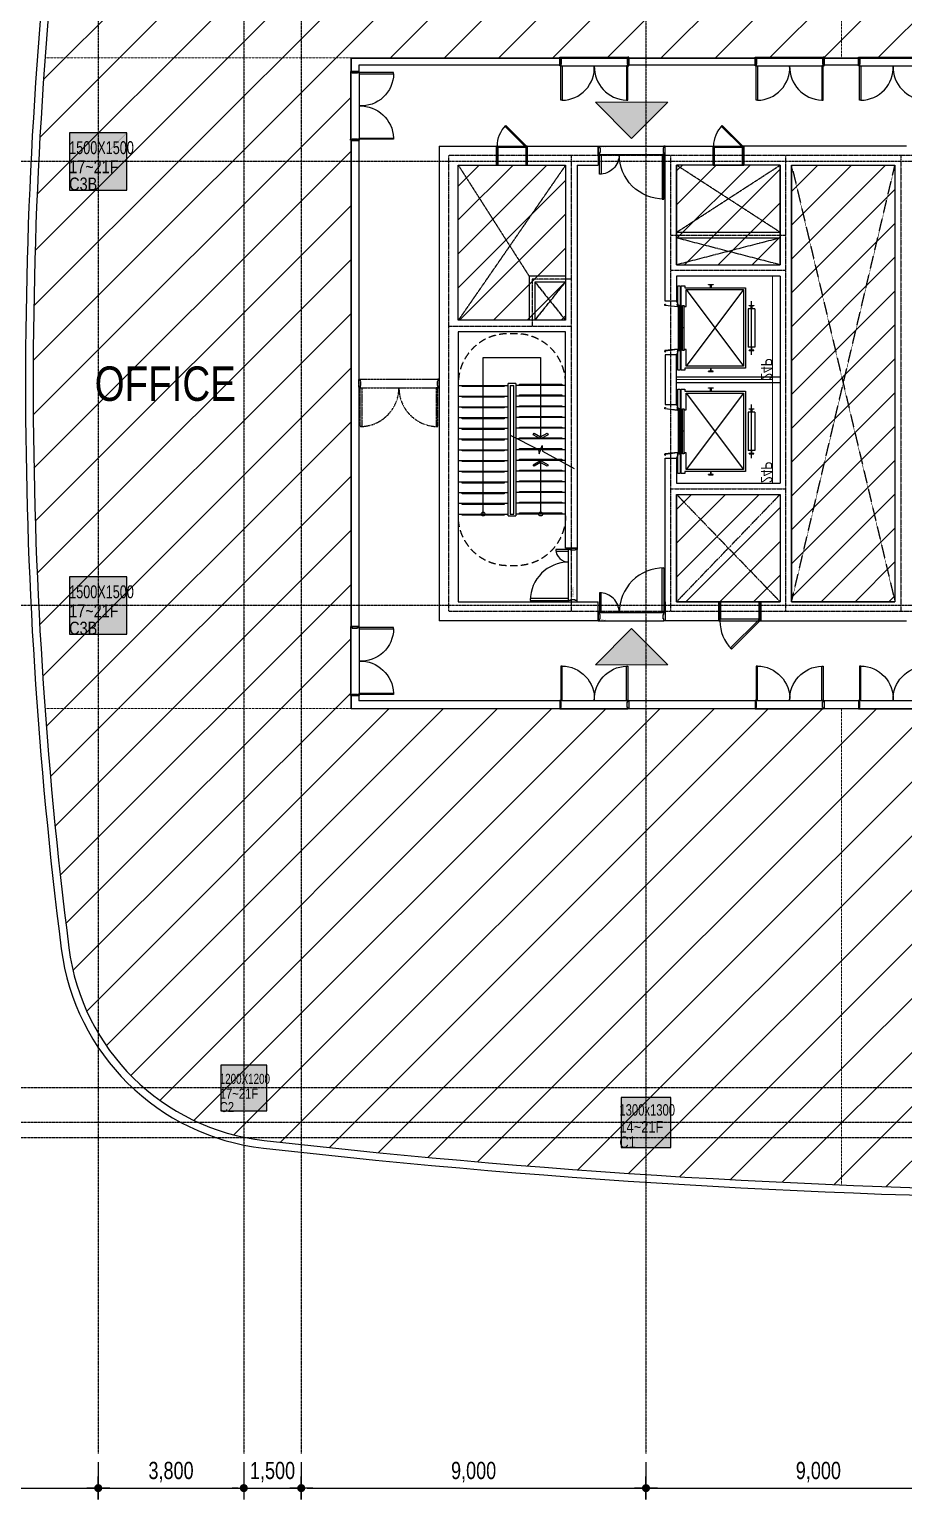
# Model space of a CAD drawing. Header units: millimetres. Extents: x -179076 to 173472, y -18667 to 271134.
# Drawn here: x 10786 to 33608, y 198260 to 236657 of the extents above; entities that cross this region are included whole.
import ezdxf
from ezdxf.enums import TextEntityAlignment as Align

# ---------------------------------------------------------------- set-up
doc = ezdxf.new("R2010")
doc.units = ezdxf.units.MM
for name, pattern in [('X-CORE_21F$0$CEN', [62, 60, -1, 0, -1]), ('X-CORE_21F$0$CENTER2', [1.125, 0.75, -0.125, 0.125, -0.125]), ('X-CORE_21F$0$DASHED', [3, 2, -1]), ('X-CORE_21F$0$HIDDEN', [9.525, 6.35, -3.175]), ('X-F_Exit_21F$0$18$0$STYLE_19', [0.83328, 0.41656, -0.41672]), ('X-GRID_5~ROOF$0$CENTER2', [1.125, 0.75, -0.125, 0.125, -0.125]), ('X-INT-OFFICE-21F$0$DASHED', [3, 2, -1])]:
    doc.linetypes.add(name, pattern=pattern)
doc.layers.get('0').update_dxf_attribs({"lineweight": 20})
doc.layers.get('Defpoints').update_dxf_attribs({"color": 151, "lineweight": 9})
for name, color, linetype in [('A-DIM1', 7, 'Continuous'), ('hatch_excl', 12, 'Continuous'), ('X-COL-21F$0$A-254', 254, 'Continuous'), ('X-COL-21F$0$A-COL', 2, 'Continuous'), ('X-CORE_21F$0$A-CEN2', 8, 'X-CORE_21F$0$CENTER2'), ('X-CORE_21F$0$A-CON', 2, 'Continuous'), ('X-CORE_21F$0$A-DOOR', 4, 'Continuous'), ('X-CORE_21F$0$A-DOORF', 9, 'Continuous'), ('X-CORE_21F$0$A-ELE4', 8, 'Continuous'), ('X-CORE_21F$0$A-ELEV', 5, 'Continuous'), ('X-CORE_21F$0$A-HR', 6, 'Continuous'), ('X-CORE_21F$0$A-OPEN1', 1, 'X-CORE_21F$0$CEN'), ('X-CORE_21F$0$A-OPEN2', 9, 'X-CORE_21F$0$DASHED'), ('X-CORE_21F$0$A-STR', 4, 'Continuous'), ('X-CORE_21F$0$A-SYM', 7, 'Continuous'), ('X-CORE_21F$0$A-WALD', 7, 'Continuous'), ('X-CORE_21F$0$X-CORE-HOTEL-1F$0$A-DOOR', 4, 'Continuous'), ('X-CORE_21F$0$X-CORE-HOTEL-1F$0$A-DOORF', 9, 'Continuous'), ('X-EXT_21F$0$A-WIN', 6, 'Continuous'), ('X-F_Exit_21F$0$A-FSD', 4, 'Continuous'), ('X-F_Exit_21F$0$F_exit', 3, 'Continuous'), ('X-GRID_5~ROOF$0$A-CEN1', 1, 'X-GRID_5~ROOF$0$CENTER2'), ('X-INT-OFFICE-21F$0$A-DOOR', 4, 'Continuous'), ('X-INT-OFFICE-21F$0$A-DOORF', 9, 'Continuous'), ('X-INT-OFFICE-21F$0$A-ELE4', 8, 'Continuous'), ('X-INT-OFFICE-21F$0$A-WALD', 7, 'Continuous')]:
    doc.layers.add(name, color=color, linetype=linetype)
doc.layers.add('ndc area', color=50, linetype='Continuous', plot=False)
doc.layers.add('X-F_Exit_21F$0$TEXT VN1', color=7, linetype='Continuous', lineweight=13)
doc.styles.add('Hrtext', font='', dxfattribs={"width": 0.8})
doc.styles.add('X-COL-21F$0$Hrtext', font='arial.ttf', dxfattribs={"width": 0.8})
doc.styles.add('X-CORE_21F$0$$0$X-PLAN$0$Standard', font='')
doc.styles.add('X-CORE_21F$0$X-CORE-HOTEL-1F$0$X-PLAN$0$Standard', font='')
doc.styles.add('X-CORE_21F$0$평면도$0$X-PLAN_1F$0$돋움', font='')
doc.styles.add('X-INT-OFFICE-21F$0$Hrtext', font='arial.ttf', dxfattribs={"width": 0.8})
doc.styles.get('Hrtext').set_extended_font_data('Dotum')
doc.styles.get('X-CORE_21F$0$$0$X-PLAN$0$Standard').set_extended_font_data('DotumChe')
doc.styles.get('X-CORE_21F$0$X-CORE-HOTEL-1F$0$X-PLAN$0$Standard').set_extended_font_data('DotumChe')
doc.styles.get('X-CORE_21F$0$평면도$0$X-PLAN_1F$0$돋움').set_extended_font_data('Dotum')
doc.dimstyles.new('HEERIM(Ext)', dxfattribs={"dimtxt": 3, "dimasz": 1, "dimexe": 2, "dimexo": 1.5, "dimgap": 1, "dimtad": 1, "dimdec": 0, "dimzin": 0, "dimdsep": 46, "dimlunit": 6, "dimtxsty": 'Hrtext', "dimblk": 'dotdim1', "dimcen": 1, "dimdle": 2, "dimclrd": 256, "dimclre": 256, "dimclrt": 3, "dimadec": 0, "dimazin": 0, "dimtfac": 1, "dimtdec": 0, "dimtix": 1, "dimtmove": 2, "dimatfit": 3, "dimldrblk": 'dotdim1', "dimfxl": 2, "dimtolj": 1, "dimtzin": 0, "dimlwd": -1, "dimarcsym": 0})
pattern_1 = [(45, (-69848.8, -105871.2), (-441.9417, 441.9417), [])]

# ---------------------------------------------------------------- blocks, each defined once
blk = doc.blocks.new('X-INT-OFFICE-21F$0$DOOR_2400')
at = {"layer": 'X-INT-OFFICE-21F$0$A-DOOR'}
for points in [[(41794, 101558), (41794, 101523), (41844, 101523), (41844, 101508), (42038, 101508), (42038, 101523), (42088, 101523), (42088, 101558)], [(42088, 101523), (42088, 101478), (43288, 101478), (43288, 101523)], [(41794, 99158), (41794, 99193), (41844, 99193), (41844, 99208), (42038, 99208), (42038, 99193), (42088, 99193), (42088, 99158)], [(42088, 99193), (42088, 99238), (43288, 99238), (43288, 99193)]]:
    blk.add_lwpolyline(points, close=True, dxfattribs=at)
at = {"layer": 'X-INT-OFFICE-21F$0$A-DOORF'}
for centre, radius, start, end in [((42121, 101526), 1168, 268.3863, 357.6653), ((42157, 99230), 1131, 0.4286, 93.5198)]:
    blk.add_arc(centre, radius, start, end, dxfattribs=at)
at = {"layer": 'X-INT-OFFICE-21F$0$A-ELE4'}
for p, q in [((41794, 99193), (41794, 101523)), ((42088, 99193), (42088, 101523))]:
    blk.add_line(p, q, dxfattribs=at)
blk = doc.blocks.new('X-INT-OFFICE-21F')
at = {"layer": 'Defpoints', "linetype": 'X-INT-OFFICE-21F$0$DASHED'}
for p, q in [((94649, 95080), (94649, 107501)), ((81849, 95080), (73859, 95080)), ((81849, 78080), (73858, 78080)), ((94649, 78080), (94649, 65641))]:
    blk.add_line(p, q, dxfattribs=at)
at = {"layer": 'X-INT-OFFICE-21F$0$A-WALD'}
for p, q in [((81849, 95080), (87299, 95080)), ((81849, 95080), (81849, 94721)), ((87299, 94880), (82049, 94880)), ((82049, 94880), (82049, 94721)), ((87299, 95090), (87299, 94890)), ((89099, 95080), (92399, 95080)), ((89099, 95080), (89099, 94880)), ((92399, 94880), (89099, 94880)), ((92399, 95090), (92399, 94890)), ((94199, 95080), (95099, 95080)), ((94199, 95080), (94199, 94880)), ((95099, 94880), (94199, 94880)), ((95099, 95090), (95099, 94890)), ((81849, 94721), (82049, 94721)), ((81849, 92921), (81849, 80221)), ((81849, 92921), (82049, 92921)), ((82049, 92921), (82049, 80221)), ((81849, 80221), (82049, 80221)), ((81849, 78421), (81849, 78080)), ((81849, 78421), (82049, 78421)), ((82049, 78421), (82049, 78280)), ((81849, 78080), (87299, 78080)), ((87299, 78280), (82049, 78280)), ((87299, 78290), (87299, 78090)), ((92399, 78280), (89099, 78280)), ((89099, 78280), (89099, 78080)), ((89099, 78080), (92399, 78080)), ((92399, 78290), (92399, 78090)), ((95099, 78280), (94199, 78280)), ((94199, 78280), (94199, 78080)), ((94199, 78080), (95099, 78080)), ((95099, 78290), (95099, 78090))]:
    blk.add_line(p, q, dxfattribs=at)
at = {"yscale": 0.7499999999999954, "zscale": 0.7499999999999954}
for p, xscale, rotation in [((12930, 126435), 0.7499999999999954, 270), ((18030, 126435), 0.7499999999999954, 270), ((20730, 126435), 0.7499999999999954, 270), ((50493, 169090), -0.7499999999999954, 180), ((50493, 154590), -0.7499999999999954, 180), ((12930, 46724), -0.7499999999999954, 270), ((18030, 46724), -0.7499999999999954, 270), ((20730, 46724), -0.7499999999999954, 270)]:
    blk.add_blockref('X-INT-OFFICE-21F$0$DOOR_2400', p, dxfattribs=dict(at, xscale=xscale, rotation=rotation))
at = {"layer": 'Defpoints', "style": 'X-INT-OFFICE-21F$0$Hrtext', "width": 0.8}
blk.add_text('OFFICE', height=900, dxfattribs=at).set_placement((76999, 86566), align=Align.MIDDLE_CENTER)
blk = doc.blocks.new('X-COL-21F$0$1500X1500_17~21F_C3B')
at = {"layer": 'X-COL-21F$0$A-254'}
h = blk.add_hatch(color=256, dxfattribs=at)
h.dxf.hatch_style = 1
h.paths.add_polyline_path([(-750, -750), (750, -750), (750, 750), (-750, 750)])
at = {"layer": 'Defpoints', "const_width": 0.84}
blk.add_lwpolyline([(750, 750), (-750, -750)], dxfattribs=at)
at = {"layer": 'X-COL-21F$0$A-COL'}
blk.add_lwpolyline([(-750, -750), (750, -750), (750, 750), (-750, 750)], close=True, dxfattribs=at)
at = {"layer": 'Defpoints', "style": 'X-COL-21F$0$Hrtext'}
for s, width, p in [('1500X1500', 0.7, (-759, 190)), ('17~21F', 0.8, (-759, -309))]:
    blk.add_text(s, height=337.5, dxfattribs=dict(at, width=width)).set_placement(p)
at = {"layer": 'Defpoints', "color": 6, "style": 'X-COL-21F$0$Hrtext', "width": 0.8}
blk.add_text('C3B', height=337.5, dxfattribs=at).set_placement((-759, -759))
blk = doc.blocks.new('X-COL-21F$0$1200X1200_17~21F_C2')
at = {"layer": 'X-COL-21F$0$A-254'}
h = blk.add_hatch(color=256, dxfattribs=at)
h.dxf.hatch_style = 1
h.paths.add_polyline_path([(-600, -600), (600, -600), (600, 600), (-600, 600)])
at = {"layer": 'Defpoints', "const_width": 0.653}
blk.add_lwpolyline([(600, 600), (-600, -600)], dxfattribs=at)
at = {"layer": 'X-COL-21F$0$A-COL'}
blk.add_lwpolyline([(-600, -600), (600, -600), (600, 600), (-600, 600)], close=True, dxfattribs=at)
at = {"layer": 'Defpoints', "style": 'X-COL-21F$0$Hrtext'}
for s, width, p in [('1200X1200', 0.7, (-629, 108)), ('17~21F', 0.8, (-629, -279))]:
    blk.add_text(s, height=262.5, dxfattribs=dict(at, width=width)).set_placement(p)
at = {"layer": 'Defpoints', "color": 6, "style": 'X-COL-21F$0$Hrtext', "width": 0.8}
blk.add_text('C2', height=262.5, dxfattribs=at).set_placement((-629, -629))
blk = doc.blocks.new('X-COL-21F$0$1300X1300_14~21F_C1')
at = {"layer": 'X-COL-21F$0$A-254'}
h = blk.add_hatch(color=256, dxfattribs=at)
h.dxf.hatch_style = 1
h.paths.add_polyline_path([(-650, -650), (650, -650), (650, 650), (-650, 650)])
at = {"layer": 'Defpoints', "const_width": 0.747}
blk.add_lwpolyline([(650, 650), (-650, -650)], dxfattribs=at)
at = {"layer": 'X-COL-21F$0$A-COL'}
blk.add_lwpolyline([(-650, -650), (650, -650), (650, 650), (-650, 650)], close=True, dxfattribs=at)
at = {"layer": 'Defpoints', "style": 'X-COL-21F$0$Hrtext'}
for s, width, p in [('1300x1300', 0.7, (-694, 177)), ('14~21F', 0.8, (-694, -266))]:
    blk.add_text(s, height=300, dxfattribs=dict(at, width=width)).set_placement(p)
at = {"layer": 'Defpoints', "color": 6, "style": 'X-COL-21F$0$Hrtext', "width": 0.8}
blk.add_text('C1', height=300, dxfattribs=at).set_placement((-694, -666))
blk = doc.blocks.new('X-COL-21F')
at = {"layer": 'X-COL-21F$0$A-COL'}
for name, p in [('X-COL-21F$0$1500X1500_17~21F_C3B', (75249, 92371)), ('X-COL-21F$0$1500X1500_17~21F_C3B', (75249, 80771)), ('X-COL-21F$0$1200X1200_17~21F_C2', (79049, 68171)), ('X-COL-21F$0$1300X1300_14~21F_C1', (89549, 67271))]:
    blk.add_blockref(name, p, dxfattribs=at)
blk = doc.blocks.new('X-F_Exit_21F$0$exit')
at = {"layer": 'X-F_Exit_21F$0$F_exit', "true_color": 0xb56bff}
h = blk.add_hatch(color=191, dxfattribs=at)
h.dxf.hatch_style = 1
h.paths.add_polyline_path([(0, 900), (-900, 0), (900, 0)])
at = {"layer": 'Defpoints', "const_width": 0.333}
blk.add_lwpolyline([(0, 900), (0, 1090)], dxfattribs=at)
at = {"layer": 'X-F_Exit_21F$0$TEXT VN1'}
blk.add_lwpolyline([(-900, 0), (900, 0), (0, 900), (-900, 0)], dxfattribs=at)
blk = doc.blocks.new('*U333')
at = {"layer": 'Defpoints'}
blk.add_lwpolyline([(2050, -300), (2050, 0), (2700, 0), (2700, 2500), (0, 2500), (0, 0), (650, 0), (650, -300)], dxfattribs=at)
at = {"layer": 'X-CORE_21F$0$A-DOOR'}
for points in [[(735, 25), (735, 10), (730, 10), (730, 30), (800, 30), (760, -310), (730, -310), (730, -290), (735, -290), (735, -305), (756, -305), (794, 25)], [(1965, 25), (1965, 10), (1970, 10), (1970, 30), (1900, 30), (1940, -310), (1970, -310), (1970, -290), (1965, -290), (1965, -305), (1944, -305), (1906, 25)]]:
    blk.add_lwpolyline(points, close=True, dxfattribs=at)
at = {"layer": 'X-CORE_21F$0$A-ELEV'}
for p, q in [((650, 1954), (2050, 1954)), ((850, 2039), (850, 1869)), ((1850, 2039), (850, 2039)), ((850, 2039), (850, 1869)), ((1850, 2039), (1850, 1869)), ((2350, 1749), (350, 249)), ((2350, 249), (350, 1749)), ((773, 1907), (772, 1897)), ((1850, 1869), (850, 1869)), ((1927, 1907), (1928, 1897)), ((300, 886), (300, 898)), ((300, 898), (300, 886)), ((2477, 845), (2478, 835)), ((1350, 189), (1350, 154)), ((1350, 72), (1350, 37))]:
    blk.add_line(p, q, dxfattribs=at)
for points in [[(761, 1890), (765, 1890), (761, 1890), (761, 2018), (765, 2018, -0.397026), (772, 2011), (773, 2001), (775, 1968, 0.397088), (782, 1961), (800, 1961, 0.414214), (804, 1965), (847, 1965, -0.414214), (850, 1963), (850, 1945, -0.414214), (847, 1943), (804, 1943, 0.414214), (800, 1947), (782, 1947, 0.397073), (775, 1940), (772, 1897, -0.397026), (765, 1890, 0.397026), (772, 1897, -0.397026), (765, 1890)], [(1939, 1890), (1935, 1890), (1939, 1890), (1939, 2018), (1935, 2018, 0.397026), (1928, 2011), (1927, 2001), (1925, 1968, -0.397088), (1918, 1961), (1900, 1961, -0.414214), (1896, 1965), (1853, 1965, 0.414214), (1850, 1963), (1850, 1945, 0.414214), (1853, 1943), (1896, 1943, -0.414214), (1900, 1947), (1918, 1947, -0.397073), (1925, 1940), (1928, 1897, 0.397026), (1935, 1890, -0.397026), (1928, 1897, 0.397026), (1935, 1890)], [(211, 828), (215, 828), (211, 828), (211, 956), (215, 956, -0.397026), (222, 949), (223, 939), (225, 906, 0.397088), (232, 899), (250, 899, 0.414214), (254, 903), (297, 903, -0.414214), (300, 901), (300, 883, -0.414214), (297, 881), (254, 881, 0.414214), (250, 885), (232, 885, 0.397073), (225, 878), (222, 835, -0.397026), (215, 828, 0.397026), (222, 835, -0.397026), (215, 828)], [(2489, 828), (2485, 828), (2489, 828), (2489, 956), (2485, 956, 0.397026), (2478, 949), (2477, 939), (2475, 906, -0.397088), (2468, 899), (2450, 899, -0.414214), (2446, 903), (2403, 903, 0.414214), (2400, 901), (2400, 883, 0.414214), (2403, 881), (2446, 881, -0.414214), (2450, 885), (2468, 885, -0.397073), (2475, 878), (2478, 835, 0.397026), (2485, 828, -0.397026), (2478, 835, 0.397026), (2485, 828)]]:
    blk.add_lwpolyline(points, format="xyb", dxfattribs=at)
for points in [[(250, 122), (2450, 122), (2450, 212), (2400, 212), (2400, 1799), (300, 1799), (300, 212), (250, 212)], [(760, 189), (760, 154), (1940, 154), (1940, 189)], [(760, 72), (1940, 72), (1940, 37), (760, 37)]]:
    blk.add_lwpolyline(points, close=True, dxfattribs=at)
for points in [[(1940, 199), (1910, 199), (1910, 249), (2350, 249), (2350, 1749), (350, 1749), (350, 249), (790, 249), (790, 199), (760, 199)], [(2050, 0), (1970, 30), (2450, 30), (2450, 92), (250, 92), (250, 30), (730, 30), (650, 0)]]:
    blk.add_lwpolyline(points, dxfattribs=at)
at = {"layer": 'Defpoints', "style": 'X-CORE_21F$0$평면도$0$X-PLAN_1F$0$돋움', "width": 0.8}
blk.add_text('24P', height=300, dxfattribs=at).set_placement((0, 2500), align=Align.TOP_LEFT)
blk = doc.blocks.new('*U330')
at = {"layer": 'X-CORE_21F$0$A-DOOR', "color": 8}
for p, q in [((1067, 0), (30, 0)), ((45, -45), (1052, -45)), ((1052, -684), (45, -684))]:
    blk.add_line(p, q, dxfattribs=at)
at = {"layer": 'X-CORE_21F$0$A-DOOR'}
for points in [[(763, 733), (30, 0), (58, -28), (792, 705)], [(2, -15), (2, -15), (2, -15), (0, -15), (0, 0), (30, 0), (30, -45), (45, -45), (45, -684), (0, -684), (0, -669), (2, -669), (2, -669), (2, -669), (2, -682), (43, -682), (43, -47), (28, -47), (28, -2), (2, -2)], [(1095, -15), (1095, -15), (1095, -15), (1097, -15), (1097, 0), (1067, 0), (1067, -45), (1052, -45), (1052, -684), (1097, -684), (1097, -669), (1095, -669), (1095, -669), (1095, -669), (1095, -682), (1054, -682), (1054, -47), (1069, -47), (1069, -2), (1095, -2)]]:
    blk.add_lwpolyline(points, close=True, dxfattribs=at)
at = {"layer": 'X-CORE_21F$0$A-DOOR', "color": 8}
for points in [[(20, -682), (2, -682), (2, -2), (20, -2), (20, -3), (3, -3), (3, -680), (20, -680)], [(1077, -682), (1095, -682), (1095, -2), (1077, -2), (1077, -3), (1094, -3), (1094, -680), (1077, -680)]]:
    blk.add_lwpolyline(points, close=True, dxfattribs=at)
blk.add_arc((30, 0), 1037, 0, 45, dxfattribs=at)
blk = doc.blocks.new('X-CORE_21F$0$X-CORE_6~19F$0$A$C4f581239')
at = {"layer": 'X-CORE_21F$0$A-ELE4'}
for p, q in [((35, 220), (1715, 220)), ((35, 0), (1715, 0))]:
    blk.add_line(p, q, dxfattribs=at)
at = {"layer": 'X-CORE_21F$0$X-CORE-HOTEL-1F$0$A-DOOR'}
for points in [[(1715, 220), (1670, 220), (1670, 1385), (1715, 1385)], [(35, 220), (80, 220), (80, 735), (35, 735)], [(0, 0), (35, 0), (35, 50), (50, 50), (50, 170), (35, 170), (35, 220), (0, 220)], [(1750, 0), (1715, 0), (1715, 50), (1700, 50), (1700, 170), (1715, 170), (1715, 220), (1750, 220)]]:
    blk.add_lwpolyline(points, close=True, dxfattribs=at)
at = {"layer": 'X-CORE_21F$0$X-CORE-HOTEL-1F$0$A-DOORF'}
for centre, radius, start, end in [((1715, 220), 1165, 89.99, 180.0004), ((35, 220), 515, 359.9988, 90.01)]:
    blk.add_arc(centre, radius, start, end, dxfattribs=at)
at = {"layer": 'Defpoints', "linetype": 'Continuous', "style": 'X-CORE_21F$0$X-CORE-HOTEL-1F$0$X-PLAN$0$Standard', "text_generation_flag": 6}
blk.add_text('SD-1500', height=37.5, rotation=179.9897, dxfattribs=at).set_placement((89, 18), align=Align.MIDDLE)
blk = doc.blocks.new('*U349')
at = {"layer": 'X-CORE_21F$0$A-DOOR', "color": 8}
for p, q in [((1067, 0), (30, 0)), ((45, -45), (1052, -45)), ((1052, -499), (45, -499))]:
    blk.add_line(p, q, dxfattribs=at)
at = {"layer": 'X-CORE_21F$0$A-DOOR'}
for points in [[(763, 733), (30, 0), (58, -28), (792, 705)], [(2, -15), (2, -15), (2, -15), (0, -15), (0, 0), (30, 0), (30, -45), (45, -45), (45, -499), (0, -499), (0, -484), (2, -484), (2, -484), (2, -484), (2, -497), (43, -497), (43, -47), (28, -47), (28, -2), (2, -2)], [(1095, -15), (1095, -15), (1095, -15), (1097, -15), (1097, 0), (1067, 0), (1067, -45), (1052, -45), (1052, -499), (1097, -499), (1097, -484), (1095, -484), (1095, -484), (1095, -484), (1095, -497), (1054, -497), (1054, -47), (1069, -47), (1069, -2), (1095, -2)]]:
    blk.add_lwpolyline(points, close=True, dxfattribs=at)
at = {"layer": 'X-CORE_21F$0$A-DOOR', "color": 8}
for points in [[(20, -497), (2, -497), (2, -2), (20, -2), (20, -3), (3, -3), (3, -495), (20, -495)], [(1077, -497), (1095, -497), (1095, -2), (1077, -2), (1077, -3), (1094, -3), (1094, -495), (1077, -495)]]:
    blk.add_lwpolyline(points, close=True, dxfattribs=at)
blk.add_arc((30, 0), 1037, 0, 45, dxfattribs=at)
blk = doc.blocks.new('X-CORE_21F$0$201105_FSD(1300)')
at = {"layer": 'X-CORE_21F$0$A-DOOR'}
for points in [[(52714, 126339), (52714, 126304), (52664, 126304), (52664, 126289), (52544, 126289), (52544, 126304), (52494, 126304), (52494, 126339)], [(52494, 126259), (52494, 126304), (52164, 126304), (52164, 126259)], [(52494, 124974), (52494, 125019), (51494, 125019), (51494, 124974)], [(52714, 124939), (52714, 124974), (52664, 124974), (52664, 124989), (52544, 124989), (52544, 124974), (52494, 124974), (52494, 124939)]]:
    blk.add_lwpolyline(points, close=True, dxfattribs=at)
at = {"layer": 'X-CORE_21F$0$A-DOORF'}
for centre, radius, start, end in [((52494, 124974), 1000, 90, 180), ((52494, 126304), 330, 180, 270)]:
    blk.add_arc(centre, radius, start, end, dxfattribs=at)
at = {"layer": 'X-CORE_21F$0$A-ELE4'}
for p, q in [((52494, 124974), (52494, 126304)), ((52714, 124974), (52714, 126304))]:
    blk.add_line(p, q, dxfattribs=at)
at = {"layer": 'Defpoints', "linetype": 'Continuous', "style": 'X-CORE_21F$0$$0$X-PLAN$0$Standard', "text_generation_flag": 6}
blk.add_text('FSD-1300', height=37.5, rotation=270, dxfattribs=at).set_placement((52610, 125191), align=Align.MIDDLE)
blk = doc.blocks.new('dotdim1')
at = {"layer": 'A-DIM1'}
for p, q in [((-2, 0), (2, 0)), ((0, 2), (0, -2))]:
    blk.add_line(p, q, dxfattribs=at)
at = {"layer": 'A-DIM1', "const_width": 0.7}
blk.add_lwpolyline([(0.35, 0, 1), (-0.35, 0, 1)], format="xyb", close=True, dxfattribs=at)
blk = doc.blocks.new('*D297')
at = {"layer": 'A-DIM1', "lineweight": -2, "transparency": 16777216}
for p, q in [((-9000, -47575), (-9000, -48550)), ((-3600, -47575), (-3600, -48550))]:
    blk.add_line(p, q, dxfattribs=at)
at = {"layer": 'A-DIM1', "transparency": 16777216}
blk.add_line((-8850, -48250), (-3750, -48250), dxfattribs=at)
at = {"layer": 'Defpoints', "color": 0, "transparency": 16777216}
for p in [(-9000, -47350), (-3600, -47350), (-3600, -48250)]:
    blk.add_point(p, dxfattribs=at)
at = {"layer": 'A-DIM1', "transparency": 16777216, "xscale": 150, "yscale": 150, "zscale": 150, "rotation": 180}
blk.add_blockref('dotdim1', (-9000, -48250), dxfattribs=at)
at = {"layer": 'A-DIM1', "transparency": 16777216, "xscale": 150, "yscale": 150, "zscale": 150}
blk.add_blockref('dotdim1', (-3600, -48250), dxfattribs=at)
at = {"layer": 'A-DIM1', "color": 3, "transparency": 16777216, "insert": (-6300, -47831), "char_height": 450, "attachment_point": 5, "style": 'Hrtext'}
blk.add_mtext('\\A1;5,400', dxfattribs=at)
blk = doc.blocks.new('*D298')
at = {"layer": 'A-DIM1', "lineweight": -2, "transparency": 16777216}
for p, q in [((-3600, -47575), (-3600, -48550)), ((200, -47575), (200, -48550))]:
    blk.add_line(p, q, dxfattribs=at)
at = {"layer": 'A-DIM1', "transparency": 16777216}
blk.add_line((-3450, -48250), (50, -48250), dxfattribs=at)
at = {"layer": 'Defpoints', "color": 0, "transparency": 16777216}
for p in [(-3600, -47350), (200, -47350), (200, -48250)]:
    blk.add_point(p, dxfattribs=at)
at = {"layer": 'A-DIM1', "transparency": 16777216, "xscale": 150, "yscale": 150, "zscale": 150, "rotation": 180}
blk.add_blockref('dotdim1', (-3600, -48250), dxfattribs=at)
at = {"layer": 'A-DIM1', "transparency": 16777216, "xscale": 150, "yscale": 150, "zscale": 150}
blk.add_blockref('dotdim1', (200, -48250), dxfattribs=at)
at = {"layer": 'A-DIM1', "color": 3, "transparency": 16777216, "insert": (-1700, -47831), "char_height": 450, "attachment_point": 5, "style": 'Hrtext'}
blk.add_mtext('\\A1;3,800', dxfattribs=at)
blk = doc.blocks.new('*D299')
at = {"layer": 'A-DIM1', "lineweight": -2, "transparency": 16777216}
for p, q in [((200, -47575), (200, -48550)), ((1700, -47575), (1700, -48550))]:
    blk.add_line(p, q, dxfattribs=at)
at = {"layer": 'A-DIM1', "transparency": 16777216}
for p, q in [((50, -48250), (-100, -48250)), ((200, -48250), (1700, -48250)), ((1850, -48250), (2000, -48250))]:
    blk.add_line(p, q, dxfattribs=at)
at = {"layer": 'Defpoints', "color": 0, "transparency": 16777216}
for p in [(200, -47350), (1700, -47350), (1700, -48250)]:
    blk.add_point(p, dxfattribs=at)
at = {"layer": 'A-DIM1', "transparency": 16777216, "xscale": 150, "yscale": 150, "zscale": 150}
blk.add_blockref('dotdim1', (200, -48250), dxfattribs=at)
at = {"layer": 'A-DIM1', "transparency": 16777216, "xscale": 150, "yscale": 150, "zscale": 150, "rotation": 180}
blk.add_blockref('dotdim1', (1700, -48250), dxfattribs=at)
at = {"layer": 'A-DIM1', "color": 3, "transparency": 16777216, "insert": (950, -47831), "char_height": 450, "attachment_point": 5, "style": 'Hrtext'}
blk.add_mtext('\\A1;1,500', dxfattribs=at)
blk = doc.blocks.new('*D300')
at = {"layer": 'A-DIM1', "lineweight": -2, "transparency": 16777216}
for p, q in [((1700, -47575), (1700, -48550)), ((10700, -47575), (10700, -48550))]:
    blk.add_line(p, q, dxfattribs=at)
at = {"layer": 'A-DIM1', "transparency": 16777216}
blk.add_line((1850, -48250), (10550, -48250), dxfattribs=at)
at = {"layer": 'Defpoints', "color": 0, "transparency": 16777216}
for p in [(1700, -47350), (10700, -47350), (10700, -48250)]:
    blk.add_point(p, dxfattribs=at)
at = {"layer": 'A-DIM1', "transparency": 16777216, "xscale": 150, "yscale": 150, "zscale": 150, "rotation": 180}
blk.add_blockref('dotdim1', (1700, -48250), dxfattribs=at)
at = {"layer": 'A-DIM1', "transparency": 16777216, "xscale": 150, "yscale": 150, "zscale": 150}
blk.add_blockref('dotdim1', (10700, -48250), dxfattribs=at)
at = {"layer": 'A-DIM1', "color": 3, "transparency": 16777216, "insert": (6200, -47831), "char_height": 450, "attachment_point": 5, "style": 'Hrtext'}
blk.add_mtext('\\A1;9,000', dxfattribs=at)
blk = doc.blocks.new('*D301')
at = {"layer": 'A-DIM1', "lineweight": -2, "transparency": 16777216}
for p, q in [((10700, -47575), (10700, -48550)), ((19700, -47575), (19700, -48550))]:
    blk.add_line(p, q, dxfattribs=at)
at = {"layer": 'A-DIM1', "transparency": 16777216}
blk.add_line((10850, -48250), (19550, -48250), dxfattribs=at)
at = {"layer": 'Defpoints', "color": 0, "transparency": 16777216}
for p in [(10700, -47350), (19700, -47350), (19700, -48250)]:
    blk.add_point(p, dxfattribs=at)
at = {"layer": 'A-DIM1', "transparency": 16777216, "xscale": 150, "yscale": 150, "zscale": 150, "rotation": 180}
blk.add_blockref('dotdim1', (10700, -48250), dxfattribs=at)
at = {"layer": 'A-DIM1', "transparency": 16777216, "xscale": 150, "yscale": 150, "zscale": 150}
blk.add_blockref('dotdim1', (19700, -48250), dxfattribs=at)
at = {"layer": 'A-DIM1', "color": 3, "transparency": 16777216, "insert": (15200, -47831), "char_height": 450, "attachment_point": 5, "style": 'Hrtext'}
blk.add_mtext('\\A1;9,000', dxfattribs=at)
blk = doc.blocks.new('Grid_Office')
at = {"layer": 'A-DIM1'}
for base, p1, p2, picture, middle in [((-3600, -48250), (-9000, -47350), (-3600, -47350), '*D297', (-6300, -47831.3)), ((200, -48250), (-3600, -47350), (200, -47350), '*D298', (-1700, -47831.3)), ((1700, -48250), (200, -47350), (1700, -47350), '*D299', (950, -47831.3)), ((10700, -48250), (1700, -47350), (10700, -47350), '*D300', (6200, -47831.3)), ((19700, -48250), (10700, -47350), (19700, -47350), '*D301', (15200, -47831.3))]:
    dim = blk.add_linear_dim(base=base, p1=p1, p2=p2, dimstyle='HEERIM(Ext)', override={"dimscale": 150}, dxfattribs=at)
    dim.commit()
    dim.dimension.update_dxf_attribs({"geometry": picture, "text_midpoint": middle})
blk = doc.blocks.new('A$C42c6cb87')
blk.add_blockref('X-INT-OFFICE-21F', (-69849, -105871))
at = {"layer": 'hatch_excl'}
h = blk.add_hatch(dxfattribs=at)
h.set_pattern_fill('ANSI31', color=256, scale=5000)
h.set_pattern_definition(pattern_1)
h.paths.add_polyline_path([(14800, -13600), (17600, -13600), (17600, -17650), (14800, -17650)])
h = blk.add_hatch(dxfattribs=at)
h.set_pattern_fill('ANSI31', color=256, scale=5000)
h.set_pattern_definition(pattern_1)
h.paths.add_polyline_path([(23200, -13600), (20500, -13600), (20500, -16200), (23200, -16200)])
h = blk.add_hatch(dxfattribs=at)
h.set_pattern_fill('ANSI31', color=256, scale=5000)
h.set_pattern_definition([(45, (-69848.8, -105871.2), (-441.9417, 441.9417), [])])
h.paths.add_polyline_path([(23500, -13600), (26200, -13600), (26200, -25000), (23500, -25000)])
h.paths.add_polyline_path([(30200, -13600), (32900, -13600), (32900, -25000), (30200, -25000)])
h = blk.add_hatch(dxfattribs=at)
h.set_pattern_fill('ANSI31', color=256, scale=5000)
h.set_pattern_definition(pattern_1)
h.paths.add_polyline_path([(20500, -22200), (23200, -22200), (23200, -25000), (20500, -25000)])
at = {"layer": 'ndc area'}
h = blk.add_hatch(dxfattribs=at)
h.set_pattern_fill('ANSI31', color=150, scale=8000)
h.set_pattern_definition([(45, (-69848.8, -105871.2), (-707.107, 707.107), [])])
h.paths.add_polyline_path([(12000, -10800), (54400, -10800), (54400, -27800), (12000, -27800)], flags=16)
edge = h.paths.add_edge_path()
edge.add_arc((-54100, -19300), 116800, 0.29994, 7.24981)
edge.add_arc((56013, -5292), 5800, 7.2498, 83.5155)
edge.add_arc((33200, -206000), 207800, 83.51554, 96.48446)
edge.add_arc((10387, -5292), 5800, 96.4845, 172.7502)
edge.add_arc((120500, -19300), 116800, 172.75019, 180)
edge.add_arc((120500, -19300), 116800, 180, 187.24981)
edge.add_arc((10387, -33308), 5800, 187.2498, 263.5155)
edge.add_arc((33200, 167400), 207800, 263.51554, 276.48446)
edge.add_arc((56013, -33308), 5800, 276.4845, 352.7502)
edge.add_arc((-54100, -19300), 116800, 352.75019, 360.29994)
at = {"layer": 'hatch_excl'}
for points in [[(14800, -13600), (17600, -13600), (17600, -17650), (14800, -17650)], [(23200, -13600), (20500, -13600), (20500, -16200), (23200, -16200)], [(23500, -13600), (26200, -13600), (26200, -25000), (23500, -25000)], [(20500, -22200), (23200, -22200), (23200, -25000), (20500, -25000)]]:
    blk.add_lwpolyline(points, close=True, dxfattribs=at)
at = {"layer": 'ndc area', "color": 150}
for points in [[(62898, -18688, 0.030334), (61965, -4535, 0.345625), (56690, 669, 0.056648), (9710, 669, 0.345625), (4435, -4535, 0.031644), (3500, -19300, 0.031644), (4435, -34065, 0.345625), (9710, -39269, 0.056648), (56690, -39269, 0.345625), (61965, -34065, 0.032954)], [(62698, -18689, 0.030334), (61766, -4560, 0.345625), (56668, 471, 0.056648), (9732, 471, 0.345625), (4634, -4560, 0.031644), (3700, -19300, 0.031644), (4634, -34040, 0.345625), (9732, -39071, 0.056648), (56668, -39071, 0.345625), (61766, -34040, 0.032954)]]:
    blk.add_lwpolyline(points, format="xyb", close=True, dxfattribs=at)
blk.add_lwpolyline([(12000, -10800), (54400, -10800), (54400, -27800), (12000, -27800)], close=True, dxfattribs=at)
at = {"layer": 'X-CORE_21F$0$A-CEN2'}
for p, q in [((36050, -13350), (14550, -13350)), ((14550, -25250), (14550, -13350)), ((17750, -13350), (17750, -25250)), ((20350, -25250), (20350, -13350)), ((23350, -25250), (23350, -13350)), ((26350, -13350), (26350, -25250)), ((20350, -15425), (23350, -15425)), ((23350, -16350), (20350, -16350)), ((16725, -16575), (16725, -17800)), ((17750, -16575), (16725, -16575)), ((14550, -17800), (17750, -17800)), ((20350, -22050), (23350, -22050)), ((14550, -25250), (36050, -25250))]:
    blk.add_line(p, q, dxfattribs=at)
at = {"layer": 'X-CORE_21F$0$A-CON', "ltscale": 10}
for p, q in [((14300, -13100), (15799, -13100)), ((14300, -13100), (14300, -25500)), ((15799, -13100), (15799, -13600)), ((16601, -13100), (18450, -13100)), ((16601, -13100), (16601, -13600)), ((18450, -13100), (18450, -13600)), ((20200, -13100), (21449, -13100)), ((20200, -17150), (20200, -13100)), ((21449, -13100), (21449, -13600)), ((26500, -13100), (22251, -13100)), ((22251, -13100), (22251, -13600)), ((14800, -17650), (14800, -13600)), ((14800, -13600), (15799, -13600)), ((16601, -13600), (17600, -13600)), ((17600, -13600), (17600, -17650)), ((17900, -13600), (17900, -23600)), ((17900, -13600), (18450, -13600)), ((21449, -13600), (20500, -13600)), ((20500, -16200), (20500, -13600)), ((23200, -13600), (22251, -13600)), ((23200, -13600), (23200, -16200)), ((23500, -13600), (26200, -13600)), ((23500, -13600), (23500, -25000)), ((26200, -13600), (26200, -25000)), ((20500, -16200), (23200, -16200)), ((23200, -16500), (20500, -16500)), ((20500, -16500), (20500, -17150)), ((23200, -16500), (23200, -21900)), ((20500, -17150), (20200, -17150)), ((17600, -17650), (14800, -17650)), ((17600, -17950), (14800, -17950)), ((14800, -17950), (14800, -25000)), ((17600, -23600), (17600, -17950)), ((20500, -18550), (20200, -18550)), ((20200, -18550), (20200, -19850)), ((20500, -19850), (20500, -18550)), ((20200, -19850), (20500, -19850)), ((20200, -25000), (20200, -21250)), ((20200, -21250), (20500, -21250)), ((20500, -21250), (20500, -21900)), ((20500, -21900), (23200, -21900)), ((20500, -22200), (23200, -22200)), ((20500, -22200), (20500, -25000)), ((17900, -23600), (17600, -23600)), ((14800, -25000), (18450, -25000)), ((21600, -25000), (21600, -25500)), ((22700, -25000), (22700, -25500)), ((23500, -25000), (26200, -25000)), ((18450, -25500), (14300, -25500)), ((21600, -25500), (20200, -25500)), ((22700, -25500), (26500, -25500))]:
    blk.add_line(p, q, dxfattribs=at)
at = {"layer": 'X-CORE_21F$0$A-CON'}
for p, q in [((23200, -22200), (23200, -25000)), ((18450, -25500), (18450, -25000)), ((20200, -25000), (20200, -25500)), ((20500, -25000), (21600, -25000)), ((22700, -25000), (23200, -25000))]:
    blk.add_line(p, q, dxfattribs=at)
at = {"layer": 'X-CORE_21F$0$A-ELE4'}
for points in [[(16000, -19350), (16000, -19380), (14900, -19380), (14900, -19350)], [(16000, -19350), (16000, -19380), (14900, -19380), (14900, -19350)], [(16400, -19350), (16400, -19320), (17500, -19320), (17500, -19350)], [(16400, -19350), (16400, -19320), (17500, -19320), (17500, -19350)], [(16000, -19630), (16000, -19660), (14900, -19660), (14900, -19630)], [(16000, -19630), (16000, -19660), (14900, -19660), (14900, -19630)], [(16000, -19910), (16000, -19940), (14900, -19940), (14900, -19910)], [(16000, -19910), (16000, -19940), (14900, -19940), (14900, -19910)], [(16400, -19630), (16400, -19600), (17500, -19600), (17500, -19630)], [(16400, -19630), (16400, -19600), (17500, -19600), (17500, -19630)], [(16400, -19910), (16400, -19880), (17500, -19880), (17500, -19910)], [(16400, -19910), (16400, -19880), (17500, -19880), (17500, -19910)], [(16000, -20190), (16000, -20220), (14900, -20220), (14900, -20190)], [(16000, -20190), (16000, -20220), (14900, -20220), (14900, -20190)], [(16400, -20190), (16400, -20160), (17500, -20160), (17500, -20190)], [(16400, -20190), (16400, -20160), (17500, -20160), (17500, -20190)], [(16000, -20470), (16000, -20500), (14900, -20500), (14900, -20470)], [(16000, -20470), (16000, -20500), (14900, -20500), (14900, -20470)], [(16400, -20470), (16400, -20440), (17500, -20440), (17500, -20470)], [(16400, -20470), (16400, -20440), (17500, -20440), (17500, -20470)], [(16400, -20750), (16400, -20720), (17500, -20720), (17500, -20750)], [(16400, -20750), (16400, -20720), (17500, -20720), (17500, -20750)], [(16000, -20750), (16000, -20780), (14900, -20780), (14900, -20750)], [(16000, -20750), (16000, -20780), (14900, -20780), (14900, -20750)], [(16000, -21030), (16000, -21060), (14900, -21060), (14900, -21030)], [(16000, -21030), (16000, -21060), (14900, -21060), (14900, -21030)], [(16400, -21030), (16400, -21000), (17500, -21000), (17500, -21030)], [(16400, -21030), (16400, -21000), (17500, -21000), (17500, -21030)], [(16000, -21310), (16000, -21340), (14900, -21340), (14900, -21310)], [(16000, -21310), (16000, -21340), (14900, -21340), (14900, -21310)], [(16400, -21310), (16400, -21280), (17500, -21280), (17500, -21310)], [(16400, -21310), (16400, -21280), (17500, -21280), (17500, -21310)], [(16000, -21590), (16000, -21620), (14900, -21620), (14900, -21590)], [(16000, -21590), (16000, -21620), (14900, -21620), (14900, -21590)], [(16000, -21870), (16000, -21900), (14900, -21900), (14900, -21870)], [(16000, -21870), (16000, -21900), (14900, -21900), (14900, -21870)], [(16400, -21590), (16400, -21560), (17500, -21560), (17500, -21590)], [(16400, -21590), (16400, -21560), (17500, -21560), (17500, -21590)], [(16400, -21870), (16400, -21840), (17500, -21840), (17500, -21870)], [(16400, -21870), (16400, -21840), (17500, -21840), (17500, -21870)], [(16000, -22150), (16000, -22180), (14900, -22180), (14900, -22150)], [(16000, -22150), (16000, -22180), (14900, -22180), (14900, -22150)], [(16400, -22150), (16400, -22120), (17500, -22120), (17500, -22150)], [(16400, -22150), (16400, -22120), (17500, -22120), (17500, -22150)], [(16000, -22430), (16000, -22460), (14900, -22460), (14900, -22430)], [(16000, -22430), (16000, -22460), (14900, -22460), (14900, -22430)], [(16400, -22430), (16400, -22400), (17500, -22400), (17500, -22430)], [(16400, -22430), (16400, -22400), (17500, -22400), (17500, -22430)], [(16000, -22710), (16000, -22740), (14900, -22740), (14900, -22710)], [(16000, -22710), (16000, -22740), (14900, -22740), (14900, -22710)], [(16400, -22710), (16400, -22680), (17500, -22680), (17500, -22710)], [(16400, -22710), (16400, -22680), (17500, -22680), (17500, -22710)]]:
    blk.add_lwpolyline(points, dxfattribs=at)
at = {"layer": 'X-CORE_21F$0$A-HR'}
for p, q in [((16100, -22760), (16100, -19300)), ((16300, -19300), (16100, -19300)), ((16100, -22760), (16100, -19300)), ((16300, -19300), (16100, -19300)), ((16150, -19350), (16150, -22710)), ((16150, -19350), (16250, -19350)), ((16150, -19350), (16150, -22710)), ((16150, -19350), (16250, -19350)), ((16250, -22710), (16250, -19350)), ((16250, -22710), (16250, -19350)), ((16300, -19300), (16300, -22760)), ((16300, -19300), (16300, -22760)), ((16100, -22760), (16300, -22760)), ((16100, -22760), (16300, -22760)), ((16150, -22710), (16250, -22710)), ((16150, -22710), (16250, -22710))]:
    blk.add_line(p, q, dxfattribs=at)
at = {"layer": 'X-CORE_21F$0$A-OPEN1'}
for p, q in [((23200, -16200), (20500, -15500)), ((23200, -15500), (20500, -16200))]:
    blk.add_line(p, q, dxfattribs=at)
for points in [[(16800, -16650), (17600, -17650)], [(16800, -17650), (17600, -16650)]]:
    blk.add_lwpolyline(points, dxfattribs=at)
at = {"layer": 'X-CORE_21F$0$A-OPEN2'}
for p, q in [((17600, -13600), (14800, -17650)), ((14800, -13600), (16650, -16500)), ((20500, -15350), (23200, -13600)), ((23200, -15350), (20500, -13600)), ((23500, -13600), (26200, -25000)), ((23500, -25000), (26200, -13600)), ((20500, -22200), (23200, -25000)), ((20500, -25000), (23200, -22200))]:
    blk.add_line(p, q, dxfattribs=at)
at = {"layer": 'X-CORE_21F$0$A-STR'}
for p, q in [((14800, -19350), (16100, -19350)), ((14800, -19350), (16100, -19350)), ((17600, -19350), (16300, -19350)), ((17600, -19350), (16300, -19350)), ((14800, -19630), (16100, -19630)), ((14800, -19630), (16100, -19630)), ((14800, -19910), (16100, -19910)), ((14800, -19910), (16100, -19910)), ((17600, -19630), (16300, -19630)), ((17600, -19630), (16300, -19630)), ((17600, -19910), (16300, -19910)), ((17600, -19910), (16300, -19910)), ((14800, -20190), (16100, -20190)), ((14800, -20190), (16100, -20190)), ((17600, -20190), (16300, -20190)), ((17600, -20190), (16300, -20190)), ((14800, -20470), (16100, -20470)), ((14800, -20470), (16100, -20470)), ((17600, -20470), (16300, -20470)), ((17600, -20470), (16300, -20470)), ((14800, -20750), (16100, -20750)), ((14800, -20750), (16100, -20750)), ((14800, -21030), (16100, -21030)), ((14800, -21030), (16100, -21030)), ((17600, -20750), (16300, -20750)), ((17600, -20750), (16300, -20750)), ((17600, -21030), (16300, -21030)), ((17600, -21030), (16300, -21030)), ((14800, -21310), (16100, -21310)), ((14800, -21310), (16100, -21310)), ((17600, -21310), (16300, -21310)), ((17600, -21310), (16300, -21310)), ((14800, -21590), (16100, -21590)), ((14800, -21590), (16100, -21590)), ((14800, -21870), (16100, -21870)), ((14800, -21870), (16100, -21870)), ((17600, -21590), (16300, -21590)), ((17600, -21590), (16300, -21590)), ((17600, -21870), (16300, -21870)), ((17600, -21870), (16300, -21870)), ((14800, -22150), (16100, -22150)), ((14800, -22150), (16100, -22150)), ((17600, -22150), (16300, -22150)), ((17600, -22150), (16300, -22150)), ((14800, -22430), (16100, -22430)), ((14800, -22430), (16100, -22430)), ((17600, -22430), (16300, -22430)), ((17600, -22430), (16300, -22430)), ((14800, -22710), (16100, -22710)), ((14800, -22710), (16100, -22710)), ((17600, -22710), (16300, -22710)), ((17600, -22710), (16300, -22710))]:
    blk.add_line(p, q, dxfattribs=at)
at = {"layer": 'X-CORE_21F$0$A-STR', "color": 8, "linetype": 'X-CORE_21F$0$HIDDEN', "ltscale": 30, "flags": 128}
for points in [[(17600, -19300, 0.414214), (16300, -18000), (16100, -18000, 0.414214), (14800, -19300)], [(17600, -19300, 0.414214), (16300, -18000), (16100, -18000, 0.414214), (14800, -19300)], [(17600, -22760, -0.414214), (16300, -24060), (16100, -24060, -0.414214), (14800, -22760)], [(17600, -22760, -0.414214), (16300, -24060), (16100, -24060, -0.414214), (14800, -22760)]]:
    blk.add_lwpolyline(points, format="xyb", dxfattribs=at)
at = {"layer": 'X-CORE_21F$0$A-SYM'}
for points in [[(15450, -22710), (15450, -18625), (16950, -18625), (16950, -20750)], [(15450, -22710), (15450, -18625), (16950, -18625), (16950, -20750)], [(16154, -20654), (16892, -21021), (16908, -21137), (16991, -20924), (17001, -21072), (17821, -21518)], [(16154, -20654), (16892, -21021), (16908, -21137), (16991, -20924), (17001, -21072), (17821, -21518)], [(16950, -21310), (16950, -22710)], [(16950, -21310), (16950, -22710)]]:
    blk.add_lwpolyline(points, dxfattribs=at)
for points in [[(16758, -20639), (16782, -20598), (16950, -20695), (17118, -20598), (17142, -20639), (16950, -20750)], [(16758, -20639), (16782, -20598), (16950, -20695), (17118, -20598), (17142, -20639), (16950, -20750)], [(17142, -21421), (17118, -21462), (16950, -21365), (16782, -21462), (16758, -21421), (16950, -21310)], [(17142, -21421), (17118, -21462), (16950, -21365), (16782, -21462), (16758, -21421), (16950, -21310)]]:
    blk.add_lwpolyline(points, close=True, dxfattribs=at)
for centre in [(15450, -22710), (15450, -22710), (16950, -22710), (16950, -22710)]:
    blk.add_circle(centre, 50, dxfattribs=at)
at = {"layer": 'X-CORE_21F$0$A-WALD'}
for p, q in [((20500, -15350), (23200, -15350)), ((20500, -15500), (23200, -15500)), ((17600, -16500), (16650, -16500)), ((16650, -16500), (16650, -17650)), ((17600, -16650), (16800, -16650)), ((16800, -16650), (16800, -17650)), ((20500, -19125), (23200, -19125)), ((20500, -19275), (23200, -19275))]:
    blk.add_line(p, q, dxfattribs=at)
at = {"layer": 'X-EXT_21F$0$A-WIN'}
for points in [[(62900, -19300, 0.031644), (61965, -4535, 0.345625), (56690, 669, 0.056648), (9710, 669, 0.345625), (4435, -4535, 0.031644), (3500, -19300, 0.031644), (4435, -34065, 0.345625), (9710, -39269, 0.056648), (56690, -39269, 0.345625), (61965, -34065, 0.031644)], [(62700, -19300, 0.031644), (61766, -4560, 0.345625), (56668, 471, 0.056648), (9732, 471, 0.345625), (4634, -4560, 0.031644), (3700, -19300, 0.031644), (4634, -34040, 0.345625), (9732, -39071, 0.056648), (56668, -39071, 0.345625), (61766, -34040, 0.031644)]]:
    blk.add_lwpolyline(points, format="xyb", close=True, dxfattribs=at)
at = {"layer": 'X-F_Exit_21F$0$A-FSD', "linetype": 'X-F_Exit_21F$0$18$0$STYLE_19'}
for p, q in [((12235, -19190), (14265, -19190, 0)), ((12235, -19410), (14265, -19410, 0))]:
    blk.add_line(p, q, dxfattribs=at)
for points in [[(12200, -19190), (12235, -19190), (12235, -19240), (12250, -19240), (12250, -19360), (12235, -19360), (12235, -19410), (12200, -19410)], [(14300, -19190), (14265, -19190), (14265, -19240), (14250, -19240), (14250, -19360), (14265, -19360), (14265, -19410), (14300, -19410)], [(12235, -19410), (12280, -19410), (12280, -20425), (12235, -20425)], [(14265, -19410), (14220, -19410), (14220, -20425), (14265, -20425)]]:
    blk.add_lwpolyline(points, close=True, dxfattribs=at)
for centre, start, end in [((12235, -19410), 270, 360), ((14265, -19410), 180, 270)]:
    blk.add_arc(centre, 1015, start, end, dxfattribs=at)
at = {"layer": 'X-GRID_5~ROOF$0$A-CEN1', "ltscale": 10}
for p, q in [((5400, 8750), (5400, -47250)), ((9200, 8750), (9200, -47250)), ((10700, 8750), (10700, -47250)), ((19700, 8750), (19700, -47250))]:
    blk.add_line(p, q, dxfattribs=at)
for points in [[(66500, -13500), (-3500, -13500)], [(66500, -25100), (-3500, -25100)], [(66500, -37700), (-3500, -37700)], [(66500, -38600), (-3500, -38600)], [(66500, -39000), (-3500, -39000)]]:
    blk.add_lwpolyline(points, dxfattribs=at)
for name, p in [('X-COL-21F', (-69849, -105871)), ('Grid_Office', (9000, 100))]:
    blk.add_blockref(name, p)
at = {"xscale": -1, "rotation": 270}
for p in [(20500, -19200), (20500, -21900)]:
    blk.add_blockref('*U333', p, dxfattribs=at)
at = {"layer": 'X-CORE_21F$0$A-DOOR', "xscale": -0.7313612297175551, "yscale": 0.7313612297175551, "zscale": 0.7313612297175551}
for p in [(16601, -13100), (22251, -13100)]:
    blk.add_blockref('*U330', p, dxfattribs=at)
at = {"layer": 'X-CORE_21F$0$A-DOOR', "xscale": -1, "rotation": 180}
blk.add_blockref('X-CORE_21F$0$X-CORE_6~19F$0$A$C4f581239', (18450, -13100), dxfattribs=at)
at = {"layer": 'X-CORE_21F$0$A-DOOR'}
for name, p in [('X-CORE_21F$0$201105_FSD(1300)', (-34814, -149939)), ('X-CORE_21F$0$201105_FSD(1300)', (-34814, -149939)), ('X-CORE_21F$0$X-CORE_6~19F$0$A$C4f581239', (18450, -25500))]:
    blk.add_blockref(name, p, dxfattribs=at)
at = {"layer": 'X-CORE_21F$0$A-DOOR', "xscale": 1.002688381276786, "yscale": 1.002688381276786, "zscale": 1.002688381276786, "rotation": 180}
blk.add_blockref('*U349', (22700, -25500), dxfattribs=at)
at = {"layer": 'X-F_Exit_21F$0$F_exit', "xscale": -1.049999999999999, "yscale": 1.05, "zscale": 1.05, "rotation": 180}
blk.add_blockref('X-F_Exit_21F$0$exit', (19325, -11955), dxfattribs=at)
at = {"layer": 'X-F_Exit_21F$0$F_exit', "xscale": -1.049999999999999, "yscale": 1.05, "zscale": 1.05}
blk.add_blockref('X-F_Exit_21F$0$exit', (19325, -26645), dxfattribs=at)

msp = doc.modelspace()

# ---------------------------------------------------------------- block references
at = {"layer": 'X-CORE_21F$0$A-CON'}
msp.add_blockref('A$C42c6cb87', (7182.5, 246710.1), dxfattribs=at)

doc.saveas('drawing.dxf')
